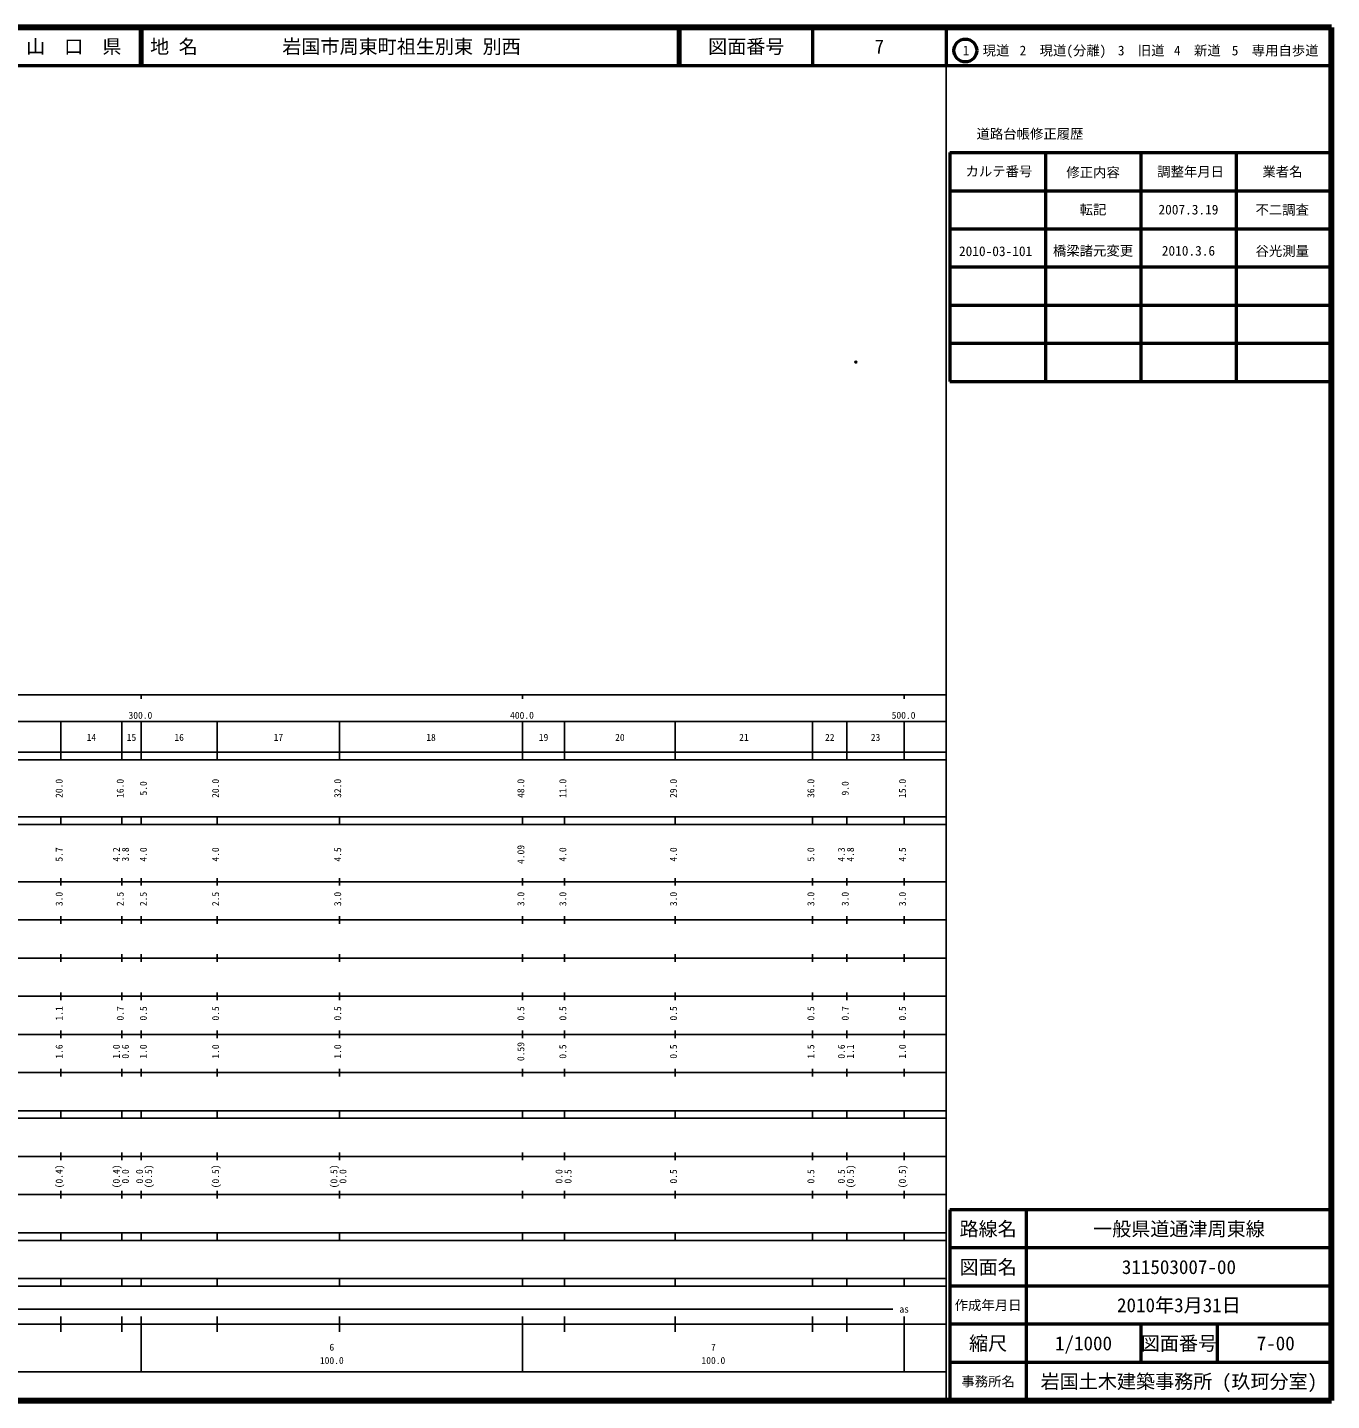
# Model space of a CAD drawing. Units: millimetres on the paper. Extents: x 40 to 680, y 20 to 380.
# Drawn here: x 338.2 to 680, y 20 to 380 of the extents above; entities that cross this region are included whole.
import ezdxf
from ezdxf.enums import TextEntityAlignment as Align

# ---------------------------------------------------------------- set-up
doc = ezdxf.new("R2010")
doc.units = ezdxf.units.MM
doc.header["$PDMODE"] = 32
doc.header["$PDSIZE"] = 0.5
doc.layers.add('M-OTRS', color=6, linetype='Continuous')
doc.layers.add('M-TTL-TXT', color=7, linetype='Continuous')
for name, color, linetype, lineweight in [('M-TTL', 2, 'Continuous', 140), ('M-TTL-BAND', 7, 'Continuous', 25), ('M-TTL-FRAM', 2, 'Continuous', 50), ('M-TTL-LINE', 7, 'Continuous', 50)]:
    doc.layers.add(name, color=color, linetype=linetype, lineweight=lineweight)
doc.styles.add('ＭＳ ゴシック', font='')
doc.styles.get('ＭＳ ゴシック').set_extended_font_data('MS Gothic')

msp = doc.modelspace()

# ---------------------------------------------------------------- linework, layer by layer
at = {"layer": 'M-OTRS'}
msp.add_point((555.361, 292.281), dxfattribs=at)
at = {"layer": 'M-TTL'}
for p, q in [((680, 380), (40, 380)), ((680, 20), (680, 380)), ((40, 20), (680, 20))]:
    msp.add_line(p, q, dxfattribs=at)
at = {"layer": 'M-TTL-BAND'}
for p, q in [((579, 20), (579, 370)), ((40, 205), (579, 205)), ((368, 205), (368, 204)), ((468, 205), (468, 204)), ((568, 205), (568, 204)), ((68, 198), (579, 198)), ((347, 188), (347, 198)), ((363, 188), (363, 198)), ((368, 188), (368, 198)), ((388, 188), (388, 198)), ((420, 188), (420, 198)), ((468, 188), (468, 198)), ((479, 188), (479, 198)), ((508, 188), (508, 198)), ((544, 188), (544, 198)), ((553, 188), (553, 198)), ((568, 188), (568, 198)), ((40, 190), (579, 190)), ((40, 188), (579, 188)), ((40, 173), (579, 173)), ((347, 171), (347, 173)), ((363, 171), (363, 173)), ((368, 171), (368, 173)), ((388, 171), (388, 173)), ((420, 171), (420, 173)), ((468, 171), (468, 173)), ((479, 171), (479, 173)), ((508, 171), (508, 173)), ((544, 171), (544, 173)), ((553, 171), (553, 173)), ((568, 171), (568, 173)), ((40, 171), (579, 171)), ((40, 156), (579, 156)), ((347, 155), (347, 157)), ((363, 155), (363, 157)), ((368, 155), (368, 157)), ((388, 155), (388, 157)), ((420, 155), (420, 157)), ((468, 155), (468, 157)), ((479, 155), (479, 157)), ((508, 155), (508, 157)), ((544, 155), (544, 157)), ((553, 155), (553, 157)), ((568, 155), (568, 157)), ((46, 146), (579, 146)), ((347, 145), (347, 147)), ((363, 145), (363, 147)), ((368, 145), (368, 147)), ((388, 145), (388, 147)), ((420, 145), (420, 147)), ((468, 145), (468, 147)), ((479, 145), (479, 147)), ((508, 145), (508, 147)), ((544, 145), (544, 147)), ((553, 145), (553, 147)), ((568, 145), (568, 147)), ((347, 135), (347, 137)), ((363, 135), (363, 137)), ((368, 135), (368, 137)), ((388, 135), (388, 137)), ((420, 135), (420, 137)), ((468, 135), (468, 137)), ((479, 135), (479, 137)), ((508, 135), (508, 137)), ((544, 135), (544, 137)), ((553, 135), (553, 137)), ((568, 135), (568, 137)), ((52, 136), (579, 136)), ((46, 126), (579, 126)), ((347, 125), (347, 127)), ((363, 125), (363, 127)), ((368, 125), (368, 127)), ((388, 125), (388, 127)), ((420, 125), (420, 127)), ((468, 125), (468, 127)), ((479, 125), (479, 127)), ((508, 125), (508, 127)), ((544, 125), (544, 127)), ((553, 125), (553, 127)), ((568, 125), (568, 127)), ((52, 116), (579, 116)), ((347, 115), (347, 117)), ((363, 115), (363, 117)), ((368, 115), (368, 117)), ((388, 115), (388, 117)), ((420, 115), (420, 117)), ((468, 115), (468, 117)), ((479, 115), (479, 117)), ((508, 115), (508, 117)), ((544, 115), (544, 117)), ((553, 115), (553, 117)), ((568, 115), (568, 117)), ((46, 106), (579, 106)), ((347, 105), (347, 107)), ((363, 105), (363, 107)), ((368, 105), (368, 107)), ((388, 105), (388, 107)), ((420, 105), (420, 107)), ((468, 105), (468, 107)), ((479, 105), (479, 107)), ((508, 105), (508, 107)), ((544, 105), (544, 107)), ((553, 105), (553, 107)), ((568, 105), (568, 107)), ((40, 96), (579, 96)), ((40, 94), (579, 94)), ((347, 94), (347, 96)), ((363, 94), (363, 96)), ((368, 94), (368, 96)), ((388, 94), (388, 96)), ((420, 94), (420, 96)), ((468, 94), (468, 96)), ((479, 94), (479, 96)), ((508, 94), (508, 96)), ((544, 94), (544, 96)), ((553, 94), (553, 96)), ((568, 94), (568, 96)), ((49, 84), (579, 84)), ((347, 83), (347, 85)), ((363, 83), (363, 85)), ((368, 83), (368, 85)), ((388, 83), (388, 85)), ((420, 83), (420, 85)), ((468, 83), (468, 85)), ((479, 83), (479, 85)), ((508, 83), (508, 85)), ((544, 83), (544, 85)), ((553, 83), (553, 85)), ((568, 83), (568, 85)), ((40, 74), (579, 74)), ((347, 73), (347, 75)), ((363, 73), (363, 75)), ((368, 73), (368, 75)), ((388, 73), (388, 75)), ((420, 73), (420, 75)), ((468, 73), (468, 75)), ((479, 73), (479, 75)), ((508, 73), (508, 75)), ((544, 73), (544, 75)), ((553, 73), (553, 75)), ((568, 73), (568, 75)), ((40, 64), (579, 64)), ((40, 62), (579, 62)), ((347, 62), (347, 64)), ((363, 62), (363, 64)), ((368, 62), (368, 64)), ((388, 62), (388, 64)), ((420, 62), (420, 64)), ((468, 62), (468, 64)), ((479, 62), (479, 64)), ((508, 62), (508, 64)), ((544, 62), (544, 64)), ((553, 62), (553, 64)), ((568, 62), (568, 64)), ((40, 52), (579, 52)), ((347, 50), (347, 52)), ((363, 50), (363, 52)), ((368, 50), (368, 52)), ((388, 50), (388, 52)), ((420, 50), (420, 52)), ((468, 50), (468, 52)), ((479, 50), (479, 52)), ((508, 50), (508, 52)), ((544, 50), (544, 52)), ((553, 50), (553, 52)), ((568, 50), (568, 52)), ((40, 50), (579, 50)), ((71, 44), (565, 44)), ((40, 40), (579, 40)), ((347, 38), (347, 42)), ((363, 38), (363, 42)), ((368, 27.5), (368, 42)), ((388, 38), (388, 42)), ((420, 38), (420, 42)), ((468, 27.5), (468, 42)), ((479, 38), (479, 42)), ((508, 38), (508, 42)), ((544, 38), (544, 42)), ((553, 38), (553, 42)), ((568, 27.5), (568, 42)), ((68, 27.5), (579, 27.5))]:
    msp.add_line(p, q, dxfattribs=at)
at = {"layer": 'M-TTL-FRAM'}
for p, q in [((580, 347.197), (580, 287.197)), ((580, 347.197), (680, 347.197)), ((580, 287.197), (680, 287.197)), ((680, 70), (580, 70)), ((580, 70), (580, 20))]:
    msp.add_line(p, q, dxfattribs=at)
at = {"layer": 'M-TTL-LINE'}
for p, q in [((367.75, 380), (367.75, 370)), ((368.25, 380), (368.25, 370)), ((508.747, 380), (508.747, 370)), ((509.247, 380), (509.247, 370)), ((543.997, 380), (543.997, 370)), ((579, 380), (579, 370)), ((40, 370), (680, 370)), ((605, 347.197), (605, 287.197)), ((630, 347.197), (630, 287.197)), ((655, 347.197), (655, 287.197)), ((580, 337.197), (680, 337.197)), ((580, 327.197), (680, 327.197)), ((580, 317.197), (680, 317.197)), ((580, 307.197), (680, 307.197)), ((580, 297.197), (680, 297.197)), ((600, 70), (600, 20)), ((680, 60), (580, 60)), ((680, 50), (580, 50)), ((680, 40), (580, 40)), ((630, 40), (630, 30)), ((650, 40), (650, 30)), ((680, 30), (580, 30))]:
    msp.add_line(p, q, dxfattribs=at)
msp.add_circle((584.031, 373.958), 3, dxfattribs=at)

# ---------------------------------------------------------------- texts
at = {"layer": 'M-TTL-BAND', "style": 'ＭＳ ゴシック'}
for s, p in [('300.0', (367.844, 198.195)), ('400.0', (467.844, 198.195)), ('500.0', (567.844, 198.195)), ('14', (355, 192.405)), ('15', (365.5, 192.405)), ('16', (378, 192.405)), ('17', (404, 192.405)), ('18', (444, 192.405)), ('19', (473.5, 192.405)), ('20', (493.5, 192.405)), ('21', (526, 192.405)), ('22', (548.5, 192.405)), ('23', (560.5, 192.405)), ('as', (568, 42.5)), ('6', (418, 32.523)), ('7', (518, 32.523)), ('100.0', (418, 29.033)), ('100.0', (518, 29.033))]:
    msp.add_text(s, height=1.833, dxfattribs=at).set_placement(p, align=Align.BOTTOM_CENTER)
for s, p in [('20.0', (348, 180.5)), ('16.0', (364, 180.5)), ('5.0', (370.074, 180.5)), ('20.0', (389, 180.5)), ('32.0', (421, 180.5)), ('48.0', (469, 180.5)), ('11.0', (480, 180.5)), ('29.0', (509, 180.5)), ('36.0', (545, 180.5)), ('9.0', (554, 180.5)), ('15.0', (569, 180.5)), ('5.7', (348, 163.174)), ('4.2', (363, 163.174)), ('3.8', (365.37, 163.174)), ('4.0', (370.074, 163.174)), ('4.0', (389, 163.174)), ('4.5', (421, 163.174)), ('4.09', (469, 163.174)), ('4.0', (480, 163.174)), ('4.0', (509, 163.174)), ('5.0', (545, 163.174)), ('4.3', (553, 163.174)), ('4.8', (555.37, 163.174)), ('4.5', (569, 163.174)), ('3.0', (348, 151.5)), ('2.5', (364, 151.5)), ('2.5', (370.074, 151.5)), ('2.5', (389, 151.5)), ('3.0', (421, 151.5)), ('3.0', (469, 151.5)), ('3.0', (480, 151.5)), ('3.0', (509, 151.5)), ('3.0', (545, 151.5)), ('3.0', (554, 151.5)), ('3.0', (569, 151.5)), ('1.1', (348, 121.5)), ('0.7', (364, 121.5)), ('0.5', (370.074, 121.5)), ('0.5', (389, 121.5)), ('0.5', (421, 121.5)), ('0.5', (469, 121.5)), ('0.5', (480, 121.5)), ('0.5', (509, 121.5)), ('0.5', (545, 121.5)), ('0.7', (554, 121.5)), ('0.5', (569, 121.5)), ('1.6', (348, 111.5)), ('1.0', (363, 111.5)), ('0.6', (365.37, 111.5)), ('1.0', (370.074, 111.5)), ('1.0', (389, 111.5)), ('1.0', (421, 111.5)), ('0.59', (469, 111.5)), ('0.5', (480, 111.5)), ('0.5', (509, 111.5)), ('1.5', (545, 111.5)), ('0.6', (553, 111.5)), ('1.1', (555.37, 111.5)), ('1.0', (569, 111.5)), ('(0.4)', (348, 78.764)), ('(0.4)', (363, 78.764)), ('0.0', (365.37, 78.764)), ('0.0', (369.074, 78.764)), ('(0.5)', (371.444, 78.764)), ('(0.5)', (389, 78.764)), ('(0.5)', (420, 78.764)), ('0.0', (422.37, 78.764)), ('0.0', (479, 78.764)), ('0.5', (481.37, 78.764)), ('0.5', (509, 78.764)), ('0.5', (545, 78.764)), ('0.5', (553, 78.764)), ('(0.5)', (555.37, 78.764)), ('(0.5)', (569, 78.764))]:
    msp.add_text(s, height=1.833, rotation=90, dxfattribs=at).set_placement(p, align=Align.BOTTOM_CENTER)
at = {"layer": 'M-TTL-TXT', "style": 'ＭＳ ゴシック'}
for s, height, p in [('山\u3000口\u3000県', 3.666, (350.375, 375)), ('図面番号', 3.666, (526.622, 375)), ('7', 3.666, (561.497, 375)), ('1\u3000現道', 2.566, (589.448, 373.958)), ('2\u3000現道(分離)', 2.566, (609.619, 373.958)), ('3\u3000旧道', 2.566, (630.121, 373.958)), ('4\u3000新道', 2.566, (644.824, 373.958)), ('5\u3000専用自歩道', 2.566, (665.228, 373.958)), ('道路台帳修正履歴', 2.566, (600.968, 352.113)), ('カルテ番号', 2.566, (592.839, 342.277)), ('修正内容', 2.566, (617.509, 342.023)), ('調整年月日', 2.566, (643.089, 342.197)), ('業者名', 2.566, (667.134, 342.197)), ('転記', 2.566, (617.5, 332.245)), ('2007.3.19', 2.566, (642.5, 332.245)), ('不二調査', 2.566, (667.077, 332.189)), ('2010-03-101', 2.566, (591.962, 321.335)), ('橋梁諸元変更', 2.566, (617.5, 321.454)), ('2010.3.6', 2.566, (642.5, 321.454)), ('谷光測量', 2.566, (667.077, 321.397)), ('路線名', 3.666, (590, 65)), ('路線名', 3.666, (590, 65)), ('一般県道通津周東線', 3.666, (640, 65)), ('図面名', 3.666, (590, 55)), ('図面名', 3.666, (590, 55)), ('311503007-00', 3.666, (640, 55)), ('2010年3月31日', 3.666, (640, 45)), ('作成年月日', 2.566, (590, 45)), ('作成年月日', 2.566, (590, 45)), ('縮尺', 3.666, (590, 35)), ('縮尺', 3.666, (590, 35)), ('1/1000', 3.666, (615, 35)), ('図面番号', 3.666, (640, 35)), ('図面番号', 3.666, (640, 35)), (' 7-00', 3.666, (664.125, 35)), ('事務所名', 2.566, (590, 25)), ('事務所名', 2.566, (590, 25)), ('岩国土木建築事務所 (玖珂分室)', 3.666, (640, 25))]:
    msp.add_text(s, height=height, dxfattribs=at).set_placement(p, align=Align.MIDDLE_CENTER)
for s, p in [('地 名', (370.38, 375)), ('岩国市周東町祖生別東 別西', (405.024, 375))]:
    msp.add_text(s, height=3.666, dxfattribs=at).set_placement(p, align=Align.MIDDLE_LEFT)

doc.saveas('drawing.dxf')
